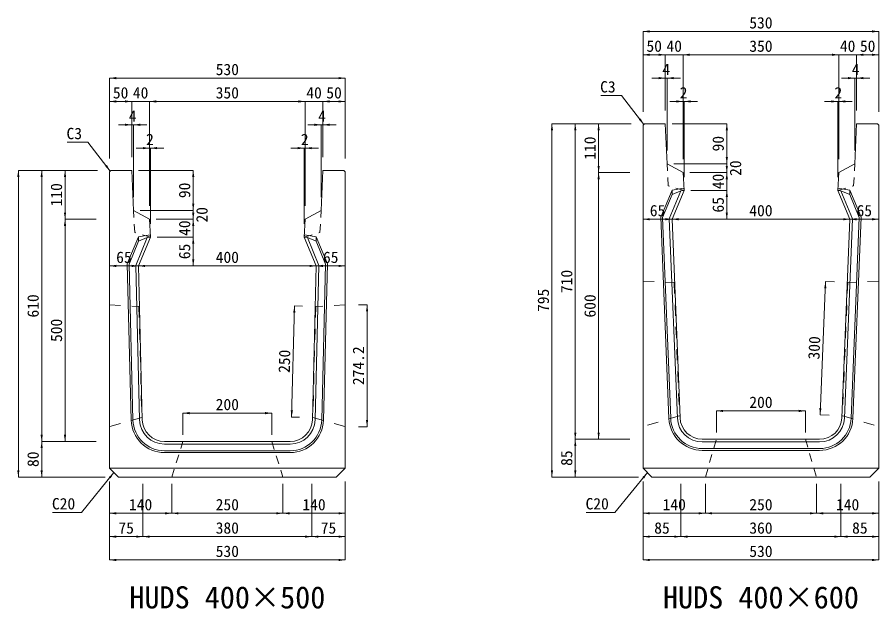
# Model space of a CAD drawing. Units: millimetres at full size. Extents: x 127218 to 153459, y 69919 to 78768.
# Drawn here: x 130306 to 132244, y 72527 to 73858 of the extents above; entities that cross this region are included whole.
import ezdxf
from ezdxf.enums import TextEntityAlignment as Align

# ---------------------------------------------------------------- set-up
doc = ezdxf.new("R2010")
doc.units = ezdxf.units.MM
doc.header["$LTSCALE"] = 25
doc.linetypes.add('USER1', pattern=[2, 1, -1])
doc.linetypes.add('USER2', pattern=[1.35, 0.75, -0.6])
for name, color, linetype, lineweight in [('0_2', 7, 'USER1', 9), ('寸法線', 7, 'Continuous', 9), ('引出線', 4, 'Continuous', 9), ('本体', 2, 'Continuous', 13), ('目地', 102, 'Continuous', 5)]:
    doc.layers.add(name, color=color, linetype=linetype, lineweight=lineweight)
doc.layers.add('文字', color=7, linetype='Continuous')
doc.styles.add('ＭＳ ゴシック', font='')
doc.styles.get('ＭＳ ゴシック').set_extended_font_data('MS Gothic')

# ---------------------------------------------------------------- blocks, each defined once
blk = doc.blocks.new('filled_arrow')
at = {"color": 0, "linetype": 'Continuous', "lineweight": -2}
blk.add_solid([(7.5, 1.25), (0, 0), (7.5, -1.25)], dxfattribs=at)

msp = doc.modelspace()

# ---------------------------------------------------------------- linework, layer by layer
at = {"layer": '0_2'}
for p, q in [((131713.5, 73264.18), (131783.24, 73261.19)), ((131783.24, 73261.19), (131795.36, 72961.44)), ((132173.75, 73261.19), (132161.64, 72961.44)), ((132243.5, 73264.18), (132173.75, 73261.19)), ((130513.5, 73210.95), (130579.81, 73207.11)), ((130579.81, 73207.11), (130586.14, 72957.19)), ((130977.18, 73207.11), (130970.86, 72957.19)), ((131043.5, 73210.95), (130977.18, 73207.11)), ((130586.14, 72957.19), (130513.5, 72936.75)), ((130970.86, 72957.19), (131043.5, 72936.75)), ((131795.36, 72961.44), (131713.5, 72937.07)), ((132161.64, 72961.44), (132243.5, 72937.07))]:
    msp.add_line(p, q, dxfattribs=at)
at = {"layer": '寸法線'}
for p, q in [((131713.5, 73825.96), (132243.5, 73825.96)), ((131713.5, 73645.46), (131713.5, 73825.96)), ((132243.5, 73645.46), (132243.5, 73825.96)), ((131763.5, 73773.46), (131713.5, 73773.46)), ((131713.5, 73645.46), (131713.5, 73773.46)), ((131833.5, 73773.46), (131733.5, 73773.46)), ((131763.5, 73648.46), (131763.5, 73773.46)), ((131763.5, 73648.46), (131763.5, 73773.46)), ((132153.5, 73773.46), (131803.5, 73773.46)), ((131803.5, 73538.46), (131803.5, 73773.46)), ((131803.5, 73538.46), (131803.5, 73773.46)), ((132223.5, 73773.46), (132123.5, 73773.46)), ((132153.5, 73538.46), (132153.5, 73773.46)), ((132153.5, 73538.46), (132153.5, 73773.46)), ((132243.5, 73773.46), (132193.5, 73773.46)), ((132193.5, 73648.46), (132193.5, 73773.46)), ((132193.5, 73648.46), (132193.5, 73773.46)), ((132243.5, 73645.46), (132243.5, 73773.46)), ((130513.5, 73720.96), (131043.5, 73720.96)), ((130513.5, 73540.46), (130513.5, 73720.96)), ((131043.5, 73540.46), (131043.5, 73720.96)), ((131797.5, 73720.96), (131733.5, 73720.96)), ((131763.5, 73648.46), (131763.5, 73720.96)), ((131767.5, 73558.46), (131767.5, 73720.96)), ((132159.5, 73720.96), (132223.5, 73720.96)), ((132189.5, 73558.46), (132189.5, 73720.96)), ((132193.5, 73648.46), (132193.5, 73720.96)), ((130563.5, 73668.46), (130513.5, 73668.46)), ((130513.5, 73540.46), (130513.5, 73668.46)), ((130633.5, 73668.46), (130533.5, 73668.46)), ((130563.5, 73543.46), (130563.5, 73668.46)), ((130563.5, 73543.46), (130563.5, 73668.46)), ((130953.5, 73668.46), (130603.5, 73668.46)), ((130603.5, 73433.46), (130603.5, 73668.46)), ((130603.5, 73433.46), (130603.5, 73668.46)), ((131023.5, 73668.46), (130923.5, 73668.46)), ((130953.5, 73433.46), (130953.5, 73668.46)), ((130953.5, 73433.46), (130953.5, 73668.46)), ((131043.5, 73668.46), (130993.5, 73668.46)), ((130993.5, 73543.46), (130993.5, 73668.46)), ((130993.5, 73543.46), (130993.5, 73668.46)), ((131043.5, 73540.46), (131043.5, 73668.46)), ((131835.5, 73668.46), (131773.5, 73668.46)), ((131803.5, 73538.46), (131803.5, 73668.46)), ((131805.5, 73498.46), (131805.5, 73668.46)), ((132121.5, 73668.46), (132183.5, 73668.46)), ((132151.5, 73498.46), (132151.5, 73668.46)), ((132153.5, 73538.46), (132153.5, 73668.46)), ((130597.5, 73615.96), (130533.5, 73615.96)), ((130563.5, 73543.46), (130563.5, 73615.96)), ((130567.5, 73453.46), (130567.5, 73615.96)), ((130959.5, 73615.96), (131023.5, 73615.96)), ((130989.5, 73453.46), (130989.5, 73615.96)), ((130993.5, 73543.46), (130993.5, 73615.96)), ((131508.5, 72823.46), (131508.5, 73618.46)), ((131686.5, 73618.46), (131508.5, 73618.46)), ((131561, 73618.46), (131561, 72908.46)), ((131686.5, 73618.46), (131561, 73618.46)), ((131613.5, 73618.46), (131613.5, 73508.46)), ((131686.5, 73618.46), (131613.5, 73618.46)), ((131778.5, 73618.46), (131901.76, 73618.46)), ((131901.76, 73618.46), (131901.76, 73528.46)), ((130635.5, 73563.46), (130573.5, 73563.46)), ((130603.5, 73433.46), (130603.5, 73563.46)), ((130605.5, 73393.46), (130605.5, 73563.46)), ((130921.5, 73563.46), (130983.5, 73563.46)), ((130951.5, 73393.46), (130951.5, 73563.46)), ((130953.5, 73433.46), (130953.5, 73563.46)), ((131901.76, 73478.46), (131901.76, 73558.46)), ((131782.5, 73528.46), (131901.76, 73528.46)), ((131782.5, 73528.46), (131901.76, 73528.46)), ((131901.76, 73538.46), (131901.76, 73438.46)), ((130308.5, 72823.46), (130308.5, 73513.46)), ((130486.5, 73513.46), (130308.5, 73513.46)), ((130361, 73513.46), (130361, 72903.46)), ((130486.5, 73513.46), (130361, 73513.46)), ((130413.5, 73513.46), (130413.5, 73403.46)), ((130486.5, 73513.46), (130413.5, 73513.46)), ((130578.5, 73513.46), (130701.76, 73513.46)), ((130701.76, 73513.46), (130701.76, 73423.46)), ((131613.5, 73508.46), (131613.5, 72908.46)), ((131683.5, 73508.46), (131613.5, 73508.46)), ((131683.5, 73508.46), (131613.5, 73508.46)), ((131818.5, 73508.46), (131901.76, 73508.46)), ((131818.5, 73508.46), (131901.76, 73508.46)), ((130701.76, 73373.46), (130701.76, 73453.46)), ((131820.5, 73468.46), (131901.76, 73468.46)), ((131820.5, 73468.46), (131901.76, 73468.46)), ((131901.76, 73468.46), (131901.76, 73403.46)), ((130701.76, 73433.46), (130701.76, 73333.46)), ((130582.5, 73423.46), (130701.76, 73423.46)), ((130582.5, 73423.46), (130701.76, 73423.46)), ((130413.5, 73403.46), (130413.5, 72903.46)), ((130483.5, 73403.46), (130413.5, 73403.46)), ((130483.5, 73403.46), (130413.5, 73403.46)), ((130618.5, 73403.46), (130701.76, 73403.46)), ((130618.5, 73403.46), (130701.76, 73403.46)), ((131778.5, 73403.46), (131713.5, 73403.46)), ((131778.5, 73403.46), (132178.5, 73403.46)), ((131793.5, 73403.46), (131901.76, 73403.46)), ((132178.5, 73403.46), (132243.5, 73403.46)), ((130620.5, 73363.46), (130701.76, 73363.46)), ((130620.5, 73363.46), (130701.76, 73363.46)), ((130701.76, 73363.46), (130701.76, 73298.46)), ((130578.5, 73298.46), (130513.5, 73298.46)), ((130578.5, 73298.46), (130978.5, 73298.46)), ((130593.5, 73298.46), (130701.76, 73298.46)), ((130978.5, 73298.46), (131043.5, 73298.46)), ((132123.8, 73263.21), (132111.69, 72963.46)), ((132143.77, 73262.41), (132123.8, 73263.21)), ((130929.46, 73208.32), (130923.14, 72958.4)), ((130947.19, 73207.87), (130929.46, 73208.32)), ((131073.5, 73210.95), (131092.77, 73210.95)), ((131092.77, 73210.95), (131092.77, 72936.75)), ((130878.5, 72967.19), (130678.5, 72967.19)), ((130678.5, 72918.46), (130678.5, 72967.19)), ((130878.5, 72918.46), (130878.5, 72967.19)), ((132078.5, 72972.19), (131878.5, 72972.19)), ((131878.5, 72923.46), (131878.5, 72972.19)), ((132078.5, 72923.46), (132078.5, 72972.19)), ((130940.87, 72957.95), (130923.14, 72958.4)), ((132131.66, 72962.65), (132111.69, 72963.46)), ((131073.5, 72936.75), (131092.77, 72936.75)), ((131561, 72908.46), (131561, 72823.46)), ((131683.5, 72908.46), (131561, 72908.46)), ((131683.5, 72908.46), (131561, 72908.46)), ((131683.5, 72908.46), (131613.5, 72908.46)), ((130361, 72903.46), (130361, 72823.46)), ((130483.5, 72903.46), (130361, 72903.46)), ((130483.5, 72903.46), (130361, 72903.46)), ((130483.5, 72903.46), (130413.5, 72903.46)), ((130503.5, 72823.46), (130308.5, 72823.46)), ((130503.5, 72823.46), (130361, 72823.46)), ((130513.5, 72813.46), (130513.5, 72689.38)), ((130513.5, 72813.46), (130513.5, 72636.88)), ((130513.5, 72813.46), (130513.5, 72741.88)), ((131043.5, 72813.46), (131043.5, 72689.38)), ((131043.5, 72813.46), (131043.5, 72636.88)), ((131043.5, 72813.46), (131043.5, 72741.88)), ((131703.5, 72823.46), (131508.5, 72823.46)), ((131703.5, 72823.46), (131561, 72823.46)), ((131713.5, 72813.46), (131713.5, 72689.38)), ((131713.5, 72813.46), (131713.5, 72636.88)), ((131713.5, 72813.46), (131713.5, 72741.88)), ((132243.5, 72813.46), (132243.5, 72689.38)), ((132243.5, 72813.46), (132243.5, 72636.88)), ((132243.5, 72813.46), (132243.5, 72741.88)), ((130588.5, 72808.46), (130588.5, 72689.38)), ((130588.5, 72793.46), (130588.5, 72689.38)), ((130653.5, 72808.46), (130653.5, 72741.88)), ((130653.5, 72793.46), (130653.5, 72741.88)), ((130903.5, 72808.46), (130903.5, 72741.88)), ((130903.5, 72793.46), (130903.5, 72741.88)), ((130968.5, 72808.46), (130968.5, 72689.38)), ((130968.5, 72793.46), (130968.5, 72689.38)), ((131798.5, 72808.46), (131798.5, 72689.38)), ((131798.5, 72793.46), (131798.5, 72689.38)), ((131853.5, 72808.46), (131853.5, 72741.88)), ((131853.5, 72793.46), (131853.5, 72741.88)), ((132103.5, 72808.46), (132103.5, 72741.88)), ((132103.5, 72793.46), (132103.5, 72741.88)), ((132158.5, 72808.46), (132158.5, 72689.38)), ((132158.5, 72793.46), (132158.5, 72689.38)), ((130513.5, 72741.88), (130653.5, 72741.88)), ((130903.5, 72741.88), (130653.5, 72741.88)), ((130903.5, 72741.88), (131043.5, 72741.88)), ((131713.5, 72741.88), (131853.5, 72741.88)), ((132103.5, 72741.88), (131853.5, 72741.88)), ((132103.5, 72741.88), (132243.5, 72741.88)), ((130513.5, 72689.38), (130588.5, 72689.38)), ((130588.5, 72689.38), (130968.5, 72689.38)), ((130968.5, 72689.38), (131043.5, 72689.38)), ((131713.5, 72689.38), (131798.5, 72689.38)), ((131798.5, 72689.38), (132158.5, 72689.38)), ((132158.5, 72689.38), (132243.5, 72689.38)), ((130513.5, 72636.88), (131043.5, 72636.88)), ((131713.5, 72636.88), (132243.5, 72636.88))]:
    msp.add_line(p, q, dxfattribs=at)
at = {"layer": '引出線'}
for points in [[(131715, 73616.96), (131665.12, 73681.83), (131618.46, 73681.83)], [(130515, 73511.96), (130465.12, 73576.83), (130418.46, 73576.83)], [(130523.5, 72833.46), (130450.2, 72743.86), (130385.31, 72743.86)], [(131723.5, 72833.46), (131650.2, 72743.86), (131585.31, 72743.86)]]:
    msp.add_lwpolyline(points, dxfattribs=at)
at = {"layer": '本体'}
for p, q in [((132110.48, 72908.46), (131846.52, 72908.46)), ((130919.75, 72903.46), (130637.25, 72903.46))]:
    msp.add_line(p, q, dxfattribs=at)
at = {"layer": '本体', "lineweight": 9}
for p, q in [((130513.5, 72843.46), (131043.5, 72843.46)), ((131713.5, 72843.46), (132243.5, 72843.46))]:
    msp.add_line(p, q, dxfattribs=at)
at = {"layer": '本体'}
for points in [[(131767.5, 73528.46), (131763.5, 73618.46), (131716.5, 73618.46), (131713.5, 73615.46), (131713.5, 72843.46), (131733.5, 72823.46), (132223.5, 72823.46), (132243.5, 72843.46), (132243.5, 73615.46), (132240.5, 73618.46), (132193.5, 73618.46), (132189.5, 73528.46), (132153.5, 73508.46), (132151.5, 73468.46), (132178.5, 73403.46), (132160.44, 72956.44)], [(131796.56, 72956.44), (131778.5, 73403.46), (131805.5, 73468.46), (131803.5, 73508.46), (131767.5, 73528.46)], [(130587.26, 72952.19), (130578.5, 73298.46), (130605.5, 73363.46), (130603.5, 73403.46), (130567.5, 73423.46), (130563.5, 73513.46), (130516.5, 73513.46), (130513.5, 73510.46), (130513.5, 72843.46), (130533.5, 72823.46), (131023.5, 72823.46)], [(131023.5, 72823.46), (131043.5, 72843.46), (131043.5, 73510.46), (131040.5, 73513.46), (130993.5, 73513.46), (130989.5, 73423.46), (130953.5, 73403.46), (130951.5, 73363.46), (130978.5, 73298.46), (130969.73, 72952.19)]]:
    msp.add_lwpolyline(points, dxfattribs=at)
at = {"layer": '本体', "linetype": 'USER2', "lineweight": 9}
for points in [[(131805.5, 73468.46), (131770.16, 73478.46), (131767.5, 73528.46)], [(132151.5, 73468.46), (132186.83, 73478.46), (132189.5, 73528.46)], [(130605.5, 73363.46), (130570.16, 73373.46), (130567.5, 73423.46)], [(130951.5, 73363.46), (130986.83, 73373.46), (130989.5, 73423.46)]]:
    msp.add_lwpolyline(points, dxfattribs=at)
for points in [[(131878.5, 72908.46), (132078.5, 72908.46), (132103.5, 72823.46), (131853.5, 72823.46)], [(130678.5, 72903.46), (130878.5, 72903.46), (130903.5, 72823.46), (130653.5, 72823.46)]]:
    msp.add_lwpolyline(points, close=True, dxfattribs=at)
at = {"layer": '本体'}
for centre, start, end in [((130637.25, 72953.46), 181.45022, 270), ((130919.75, 72953.46), 270, 358.54978), ((131846.52, 72958.46), 182.31372, 270), ((132110.48, 72958.46), 270, 357.68628)]:
    msp.add_arc(centre, 50, start, end, dxfattribs=at)
at = {"layer": '目地'}
for p, q in [((131805.5, 73468.46), (131805.25, 73473.49)), ((131778.62, 73468.92), (131778.75, 73458.8)), ((131798.5, 73467.26), (131805.5, 73468.46)), ((132158.49, 73467.26), (132151.5, 73468.46)), ((132178.25, 73458.8), (132178.38, 73468.92)), ((131757.33, 73407.24), (131775.58, 72955.59)), ((130578.62, 73363.92), (130578.75, 73353.8)), ((130598.5, 73362.26), (130605.5, 73363.46)), ((130958.49, 73362.26), (130951.5, 73363.46)), ((130978.38, 73363.92), (130978.25, 73353.8)), ((131003.62, 73303.14), (130994.72, 72951.56)), ((132110.48, 72908.46), (131846.52, 72908.46)), ((130637.25, 72903.46), (130919.75, 72903.46)), ((130637.25, 72897.46), (130919.75, 72897.46)), ((132110.48, 72902.46), (131846.52, 72902.46)), ((130919.75, 72882.46), (130637.25, 72882.46)), ((130919.75, 72878.46), (130637.25, 72878.46)), ((131846.52, 72887.46), (132110.48, 72887.46)), ((131846.52, 72883.46), (132110.48, 72883.46))]:
    msp.add_line(p, q, dxfattribs=at)
for points in [[(131805.25, 73473.49), (131778.62, 73468.92), (131753.29, 73407.96), (131771.58, 72955.43)], [(132185.42, 72955.43), (132203.7, 73407.96), (132178.38, 73468.92), (132151.75, 73473.49), (132151.5, 73468.46), (132178.5, 73403.46), (132160.44, 72956.44)], [(131790.56, 72956.2), (131772.45, 73404.54), (131798.5, 73467.26), (131778.75, 73458.8), (131757.33, 73407.24)], [(131796.56, 72956.44), (131778.5, 73403.46), (131805.5, 73468.46)], [(132181.42, 72955.59), (132199.67, 73407.24), (132178.25, 73458.8), (132158.49, 73467.26), (132184.55, 73404.54), (132166.43, 72956.2)], [(130562.27, 72951.56), (130553.37, 73303.14), (130578.62, 73363.92), (130605.25, 73368.49), (130605.5, 73363.46), (130578.5, 73298.46), (130587.26, 72952.19)], [(130566.27, 72951.66), (130557.39, 73302.39), (130578.75, 73353.8)], [(130578.75, 73353.8), (130598.5, 73362.26), (130572.47, 73299.58), (130581.27, 72952.04)], [(130969.73, 72952.19), (130978.5, 73298.46), (130951.5, 73363.46), (130951.75, 73368.49), (130978.38, 73363.92), (131003.62, 73303.14)], [(130975.73, 72952.04), (130984.53, 73299.58), (130958.49, 73362.26), (130978.25, 73353.8), (130999.6, 73302.39), (130990.72, 72951.66)]]:
    msp.add_lwpolyline(points, dxfattribs=at)
for centre, radius, start, end in [((130637.25, 72953.46), 75, 181.45022, 270), ((130637.25, 72953.46), 71, 181.45022, 270), ((130637.25, 72953.46), 56, 181.45022, 270), ((130637.25, 72953.46), 50, 181.45022, 270), ((130919.75, 72953.46), 50, 270, 358.54978), ((130919.75, 72953.46), 56, 270, 358.54978), ((130919.75, 72953.46), 71, 270, 358.54978), ((130919.75, 72953.46), 75, 270, 358.54978), ((131846.52, 72958.46), 75, 182.31372, 270), ((131846.52, 72958.46), 71, 182.31372, 270), ((131846.52, 72958.46), 56, 182.31372, 270), ((131846.52, 72958.46), 50, 182.31372, 270), ((132110.48, 72958.46), 50, 270, 357.68628), ((132110.48, 72958.46), 56, 270, 357.68628), ((132110.48, 72958.46), 71, 270, 357.68628), ((132110.48, 72958.46), 75, 270, 357.68628)]:
    msp.add_arc(centre, radius, start, end, dxfattribs=at)

# ---------------------------------------------------------------- block references
at = {"layer": '寸法線', "xscale": 2, "yscale": 2}
for p in [(131713.5, 73825.96), (131713.5, 73773.46), (131803.5, 73773.46), (131803.5, 73773.46), (132193.5, 73773.46), (132193.5, 73773.46), (130513.5, 73720.96), (131767.5, 73720.96), (132193.5, 73720.96), (130513.5, 73668.46), (130603.5, 73668.46), (130603.5, 73668.46), (130993.5, 73668.46), (130993.5, 73668.46), (131805.5, 73668.46), (132153.5, 73668.46), (130567.5, 73615.96), (130993.5, 73615.96), (130605.5, 73563.46), (130953.5, 73563.46), (131713.5, 73403.46), (131778.5, 73403.46), (132178.5, 73403.46), (130513.5, 73298.46), (130578.5, 73298.46), (130978.5, 73298.46), (130678.5, 72967.19), (131878.5, 72972.19), (130513.5, 72741.88), (130653.5, 72741.88), (130903.5, 72741.88), (131713.5, 72741.88), (131853.5, 72741.88), (132103.5, 72741.88), (130513.5, 72689.38), (130588.5, 72689.38), (130968.5, 72689.38), (131713.5, 72689.38), (131798.5, 72689.38), (132158.5, 72689.38), (130513.5, 72636.88), (131713.5, 72636.88)]:
    msp.add_blockref('filled_arrow', p, dxfattribs=at)
for p, rotation in [((132243.5, 73825.96), 180), ((131763.5, 73773.46), 180), ((131763.5, 73773.46), 180), ((132153.5, 73773.46), 180), ((132153.5, 73773.46), 180), ((132243.5, 73773.46), 180), ((131043.5, 73720.96), 180), ((131763.5, 73720.96), 180), ((132189.5, 73720.96), 180), ((130563.5, 73668.46), 180), ((130563.5, 73668.46), 180), ((130953.5, 73668.46), 180), ((130953.5, 73668.46), 180), ((131043.5, 73668.46), 180), ((131803.5, 73668.46), 180), ((132151.5, 73668.46), 180), ((130563.5, 73615.96), 180), ((130989.5, 73615.96), 180), ((131508.5, 73618.46), 270), ((131561, 73618.46), 270), ((131613.5, 73618.46), 270), ((131901.76, 73618.46), 270), ((130603.5, 73563.46), 180), ((130951.5, 73563.46), 180), ((131901.76, 73528.46), 90), ((131901.76, 73528.46), 90), ((130308.5, 73513.46), 270), ((130361, 73513.46), 270), ((130413.5, 73513.46), 270), ((130701.76, 73513.46), 270), ((131613.5, 73508.46), 90), ((131901.76, 73508.46), 90), ((131613.5, 73508.46), 270), ((131901.76, 73508.46), 270), ((131901.76, 73468.46), 270), ((131901.76, 73468.46), 270), ((130701.76, 73423.46), 90), ((130701.76, 73423.46), 90), ((130413.5, 73403.46), 90), ((130701.76, 73403.46), 90), ((131901.76, 73403.46), 90), ((130413.5, 73403.46), 270), ((130701.76, 73403.46), 270), ((131778.5, 73403.46), 180), ((132178.5, 73403.46), 180), ((132243.5, 73403.46), 180), ((130701.76, 73363.46), 270), ((130701.76, 73363.46), 270), ((130578.5, 73298.46), 180), ((130701.76, 73298.46), 90), ((130978.5, 73298.46), 180), ((131043.5, 73298.46), 180), ((132123.8, 73263.21), 267.7), ((130929.46, 73208.32), 268.5), ((131092.77, 73210.95), 270), ((130878.5, 72967.19), 180), ((130923.14, 72958.4), 88.5), ((132078.5, 72972.19), 180), ((132111.69, 72963.46), 87.7), ((131092.77, 72936.75), 90), ((130361, 72903.46), 90), ((130413.5, 72903.46), 90), ((131561, 72908.46), 90), ((131561, 72908.46), 270), ((131613.5, 72908.46), 90), ((130361, 72903.46), 270), ((130308.5, 72823.46), 90), ((130361, 72823.46), 90), ((131508.5, 72823.46), 90), ((131561, 72823.46), 90), ((130653.5, 72741.88), 180), ((130903.5, 72741.88), 180), ((131043.5, 72741.88), 180), ((131853.5, 72741.88), 180), ((132103.5, 72741.88), 180), ((132243.5, 72741.88), 180), ((130588.5, 72689.38), 180), ((130968.5, 72689.38), 180), ((131043.5, 72689.38), 180), ((131798.5, 72689.38), 180), ((132158.5, 72689.38), 180), ((132243.5, 72689.38), 180), ((131043.5, 72636.88), 180), ((132243.5, 72636.88), 180)]:
    msp.add_blockref('filled_arrow', p, dxfattribs=dict(at, rotation=rotation))
at = {"layer": '引出線', "xscale": 2, "yscale": 2}
for p, rotation in [((131715, 73616.96), 127.6), ((130515, 73511.96), 127.6), ((130523.5, 72833.46), 230.7), ((131723.5, 72833.46), 230.7)]:
    msp.add_blockref('filled_arrow', p, dxfattribs=dict(at, rotation=rotation))

# ---------------------------------------------------------------- texts
at = {"layer": '寸法線', "style": 'ＭＳ ゴシック'}
for s, p in [('530', (131978.5, 73845.46)), ('50', (131738.5, 73792.96)), ('40', (131783.5, 73792.96)), ('350', (131978.5, 73792.96)), ('40', (132173.5, 73792.96)), ('50', (132218.5, 73792.96)), ('530', (130778.5, 73740.46)), ('4', (131765.5, 73740.46)), ('4', (132191.5, 73740.46)), ('50', (130538.5, 73687.96)), ('40', (130583.5, 73687.96)), ('350', (130778.5, 73687.96)), ('40', (130973.5, 73687.96)), ('50', (131018.5, 73687.96)), ('2', (131804.5, 73687.96)), ('2', (132152.5, 73687.96)), ('4', (130565.5, 73635.46)), ('4', (130991.5, 73635.46)), ('2', (130604.5, 73582.96)), ('2', (130952.5, 73582.96)), ('65', (131746, 73422.96)), ('400', (131978.5, 73422.96)), ('65', (132211, 73422.96)), ('65', (130546, 73317.96)), ('400', (130778.5, 73317.96)), ('65', (131011, 73317.96)), ('200', (130778.5, 72986.69)), ('200', (131978.5, 72991.69)), ('140', (130583.5, 72761.38)), ('250', (130778.5, 72761.38)), ('140', (130973.5, 72761.38)), ('140', (131783.5, 72761.38)), ('250', (131978.5, 72761.38)), ('140', (132173.5, 72761.38)), ('75', (130551, 72708.88)), ('380', (130778.5, 72708.88)), ('75', (131006, 72708.88)), ('85', (131756, 72708.88)), ('360', (131978.5, 72708.88)), ('85', (132201, 72708.88)), ('530', (130778.5, 72656.38)), ('530', (131978.5, 72656.38))]:
    msp.add_text(s, height=25.63, dxfattribs=at).set_placement(p, align=Align.MIDDLE_CENTER)
for s, rotation, p in [('110', 90, (131594, 73563.46)), ('90', 90, (131882.26, 73573.46)), ('20', 90, (131921.26, 73518.46)), ('40', 90, (131882.26, 73488.46)), ('110', 90, (130394, 73458.46)), ('90', 90, (130682.26, 73468.46)), ('65', 90, (131882.26, 73435.96)), ('20', 90, (130721.26, 73413.46)), ('40', 90, (130682.26, 73383.46)), ('65', 90, (130682.26, 73330.96)), ('710', 90, (131541.5, 73263.46)), ('795', 90, (131489, 73220.96)), ('610', 90, (130341.5, 73208.46)), ('600', 90, (131594, 73208.46)), ('500', 90, (130394, 73153.46)), ('300', 87.686, (132098.26, 73114.12)), ('250', 88.55, (130906.81, 73083.85)), ('274.2', 90, (131073.27, 73073.85)), ('80', 90, (130341.5, 72863.46)), ('85', 90, (131541.5, 72865.96))]:
    msp.add_text(s, height=25.63, rotation=rotation, dxfattribs=at).set_placement(p, align=Align.MIDDLE_CENTER)
at = {"layer": '引出線', "style": 'ＭＳ ゴシック'}
for s, p in [('C3', (131634.29, 73714.23)), ('C3', (130434.29, 73609.23)), ('C20', (130410.25, 72776.26)), ('C20', (131610.25, 72776.26))]:
    msp.add_text(s, height=25.63, dxfattribs=at).set_placement(p, align=Align.TOP_CENTER)
at = {"layer": '文字', "style": 'ＭＳ ゴシック'}
for s, p in [('HUDS 400×500', (130778.5, 72552.79)), ('HUDS 400×600', (131978.5, 72552.79))]:
    msp.add_text(s, height=49.84, dxfattribs=at).set_placement(p, align=Align.MIDDLE_CENTER)

doc.saveas('drawing.dxf')
